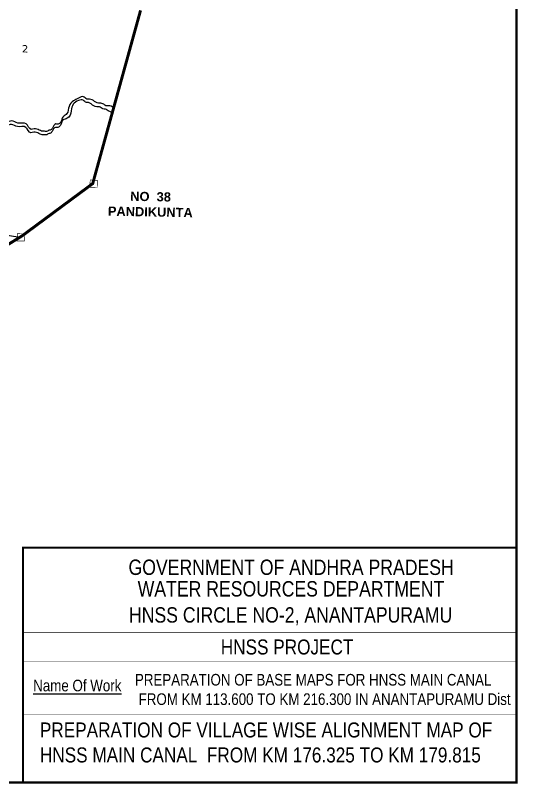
# Model space of a CAD drawing. Header units: inches. Extents: x 749153 to 755384, y 1653601 to 1659848.
# Drawn here: x 754017 to 755384, y 1653601 to 1655694 of the extents above; entities that cross this region are included whole.
import ezdxf
from ezdxf.enums import TextEntityAlignment as Align

# ---------------------------------------------------------------- set-up
doc = ezdxf.new("R2010")
doc.units = ezdxf.units.IN
doc.header["$MEASUREMENT"] = 0
doc.linetypes.add('ACAD_ISO02W100', pattern=[15, 12, -3])
for name, color, linetype in [('PLOT', 7, 'Continuous'), ('PLOT NO', 7, 'Continuous'), ('TANKS-STREAM', 4, 'Continuous'), ('VILLAGE BOUNDRY', 5, 'Continuous'), ('VILLAGE STONES', 240, 'Continuous')]:
    doc.layers.add(name, color=color, linetype=linetype)
doc.styles.add('ARIALN', font='ARIALN_1.TTF')
doc.styles.get("Standard").update_dxf_attribs({"font": 'verdana_0.ttf'})

msp = doc.modelspace()

# ---------------------------------------------------------------- linework, layer by layer
at = {"layer": 'PLOT', "color": 5, "const_width": 6}
for points in [[(749155.9, 1659307.4), (755381.1, 1659307.4), (755381.1, 1653604.3), (749155.9, 1653604.3)], [(754037.9, 1654244.1), (755381.1, 1654244.1), (755381.1, 1653604.3), (754037.9, 1653604.3)]]:
    msp.add_lwpolyline(points, close=True, dxfattribs=at)
at = {"layer": 'PLOT'}
msp.add_lwpolyline([(753742.3, 1655135.9), (754029.3, 1655089.4)], dxfattribs=at)
at = {"layer": 'PLOT', "lineweight": -3, "const_width": 1}
for points in [[(754037.6, 1654012.4), (755381.1, 1654012.4)], [(754037.6, 1653934.3), (755381.1, 1653934.3)], [(754037.6, 1653790.6), (755381.1, 1653790.6)]]:
    msp.add_lwpolyline(points, dxfattribs=at)
at = {"layer": 'TANKS-STREAM'}
msp.add_spline([(754281.2, 1655429.9), (754271.8, 1655432.5), (754262.5, 1655438.3), (754255.5, 1655438.7), (754245.8, 1655445), (754238.4, 1655444.5), (754223, 1655452.4), (754216.3, 1655456.1), (754210.5, 1655456.1), (754201.6, 1655462.6), (754189.3, 1655461.6), (754174.2, 1655451.4), (754169.2, 1655433.8), (754158.5, 1655413.3), (754146.7, 1655409), (754141.5, 1655398.1), (754139.4, 1655393.3), (754132.5, 1655388.3), (754126.1, 1655388.3), (754116.8, 1655377.2), (754110.9, 1655371.7), (754106.8, 1655371.2), (754103.2, 1655368.6), (754098, 1655368.2), (754087.5, 1655369.2), (754074.9, 1655374.6), (754067.1, 1655375.3), (754059.1, 1655373.8), (754045.7, 1655388.6), (754023, 1655390.7), (754006.4, 1655396.7), (753992, 1655389.4), (753980.6, 1655375.9), (753973.3, 1655374.6), (753963.3, 1655377.4), (753960.7, 1655379.1), (753956.1, 1655377.6), (753944.9, 1655383.7), (753940.3, 1655385), (753923.7, 1655378.1), (753912.7, 1655373.4), (753905.2, 1655364.2), (753898, 1655349.7), (753890.5, 1655343.2), (753874.7, 1655335.4), (753868.6, 1655335.5), (753859.1, 1655323.3), (753850.9, 1655315.2), (753841.6, 1655310.5), (753829.4, 1655308.2), (753818.2, 1655303.4), (753814, 1655297.4), (753801.4, 1655292.6), (753785.1, 1655293.6), (753775.9, 1655293.1), (753763.7, 1655286.9), (753749.8, 1655284.3), (753738.5, 1655286.8), (753723.9, 1655294.4), (753713.9, 1655296.2), (753691.2, 1655314.4), (753679.5, 1655318.1), (753665.9, 1655331), (753652, 1655336.8), (753638, 1655336.8), (753627.2, 1655340.6)], degree=3, dxfattribs=at)
msp.add_open_spline([(754284.2, 1655443.4), (754279.8, 1655445.4), (754273.2, 1655448.3), (754263.1, 1655446.5), (754257.2, 1655453.8), (754248.4, 1655454.6), (754236.4, 1655454.5), (754229.2, 1655463.9), (754218.8, 1655465.7), (754209.8, 1655464), (754202.4, 1655476.2), (754188.4, 1655466.4), (754173.7, 1655461.9), (754160.3, 1655446.6), (754161.7, 1655426.3), (754146.2, 1655419.6), (754143.3, 1655409.7), (754140.4, 1655401.6), (754134.4, 1655396.6), (754123.7, 1655399.6), (754119.3, 1655388.3), (754113.6, 1655380.4), (754107.4, 1655381.5), (754104.3, 1655377.1), (754097, 1655378.1), (754087.2, 1655377.5), (754078, 1655384.3), (754068, 1655385.5), (754055.4, 1655379.8), (754048.9, 1655405.9), (754024.6, 1655395.6), (754008.3, 1655409.9), (753990.8, 1655399.7), (753985.7, 1655385.2), (753973.2, 1655383.6), (753966.2, 1655384.7), (753961.3, 1655389.7), (753954.6, 1655389.1), (753952.8, 1655391.9), (753950.8, 1655399.2)], degree=3, knots=[0, 0, 0, 0, 14.366022, 21.272654, 28.0606, 39.601569, 46.565506, 62.996676, 70.401269, 77.626751, 88.656625, 102.72696, 118.091497, 137.55526, 158.263801, 170.2778, 182.346631, 187.567544, 196.142116, 202.548122, 217.057198, 225.114025, 229.230016, 233.653357, 238.924428, 249.418432, 263.181023, 270.952095, 279.096568, 299.092584, 321.931447, 339.568953, 355.640478, 373.285416, 380.668306, 391.074267, 394.208718, 399.004107, 409.225599, 409.225599, 409.225599, 409.225599], dxfattribs=at)
at = {"layer": 'VILLAGE BOUNDRY', "linetype": 'ACAD_ISO02W100', "ltscale": 2, "const_width": 8}
msp.add_lwpolyline([(753992, 1655066.4), (754035.4, 1655093.1), (754227.6, 1655235.5), (754357.8, 1655707.2)], dxfattribs=at)
at = {"layer": 'VILLAGE STONES', "const_width": 1.57}
for points in [[(754220.7, 1655245.1), (754240.3, 1655244.5), (754239.7, 1655224.8), (754220, 1655225.5)], [(754022.4, 1655099), (754042.1, 1655098.4), (754041.4, 1655078.8), (754021.8, 1655079.4)]]:
    msp.add_lwpolyline(points, close=True, dxfattribs=at)

# ---------------------------------------------------------------- texts
at = {"layer": 'PLOT', "extrusion": (0.000201441, 0.004807, 0.999988), "style": 'ARIALN'}
for s, height, p in [('GOVERNMENT OF ANDHRA PRADESH ', 41.901, (754325, 1654149.8, 8096.8)), ('WATER RESOURCES DEPARTMENT  ', 41.901, (754350, 1654091.1, 8096.1)), ('HNSS CIRCLE NO-2, ANANTAPURAMU', 41.901, (754326.3, 1654020, 8095.7)), ('HNSS PROJECT', 40.805, (754576.2, 1653933.2, 8097.5)), ('%%UName Of Work', 31.684, (754065.6, 1653832.8, 8098))]:
    msp.add_text(s, height=height, rotation=359.9999, dxfattribs=at).set_placement(p)
at = {"layer": 'PLOT', "extrusion": (0.000201441, 0.004807, 0.999988), "attachment_point": 1, "text_direction": (1, -1e-06, -0.000201), "style": 'ARIALN'}
for s, insert, char_height, width in [('PREPARATION OF BASE MAPS FOR HNSS MAIN CANAL\\P FROM KM 113.600 TO KM 216.300 IN ANANTAPURAMU Dist', (754342.5, 1653900, -3.7), 31.684, 1022.728), ('PREPARATION OF VILLAGE WISE ALIGNMENT MAP OF HNSS MAIN CANAL  FROM KM {\\C1;176.325} TO KM {\\C1;179.815}', (754083.9, 1653767.8, -4.7), 40.8054, 1231.233)]:
    msp.add_mtext(s, dxfattribs=dict(at, insert=insert, char_height=char_height, width=width))
at = {"layer": 'PLOT NO'}
msp.add_text('2', height=20, rotation=358.9293, dxfattribs=at).set_placement((754043.5, 1655602.6), align=Align.MIDDLE_CENTER)
at = {"layer": 'VILLAGE STONES', "insert": (754385.4, 1655212.6), "char_height": 25.002, "attachment_point": 2, "rotation": 358.9293}
msp.add_mtext('{\\fArial|b1|i0|c0|p34;NO  38\\PPANDIKUNTA}', dxfattribs=at)

doc.saveas('drawing.dxf')
